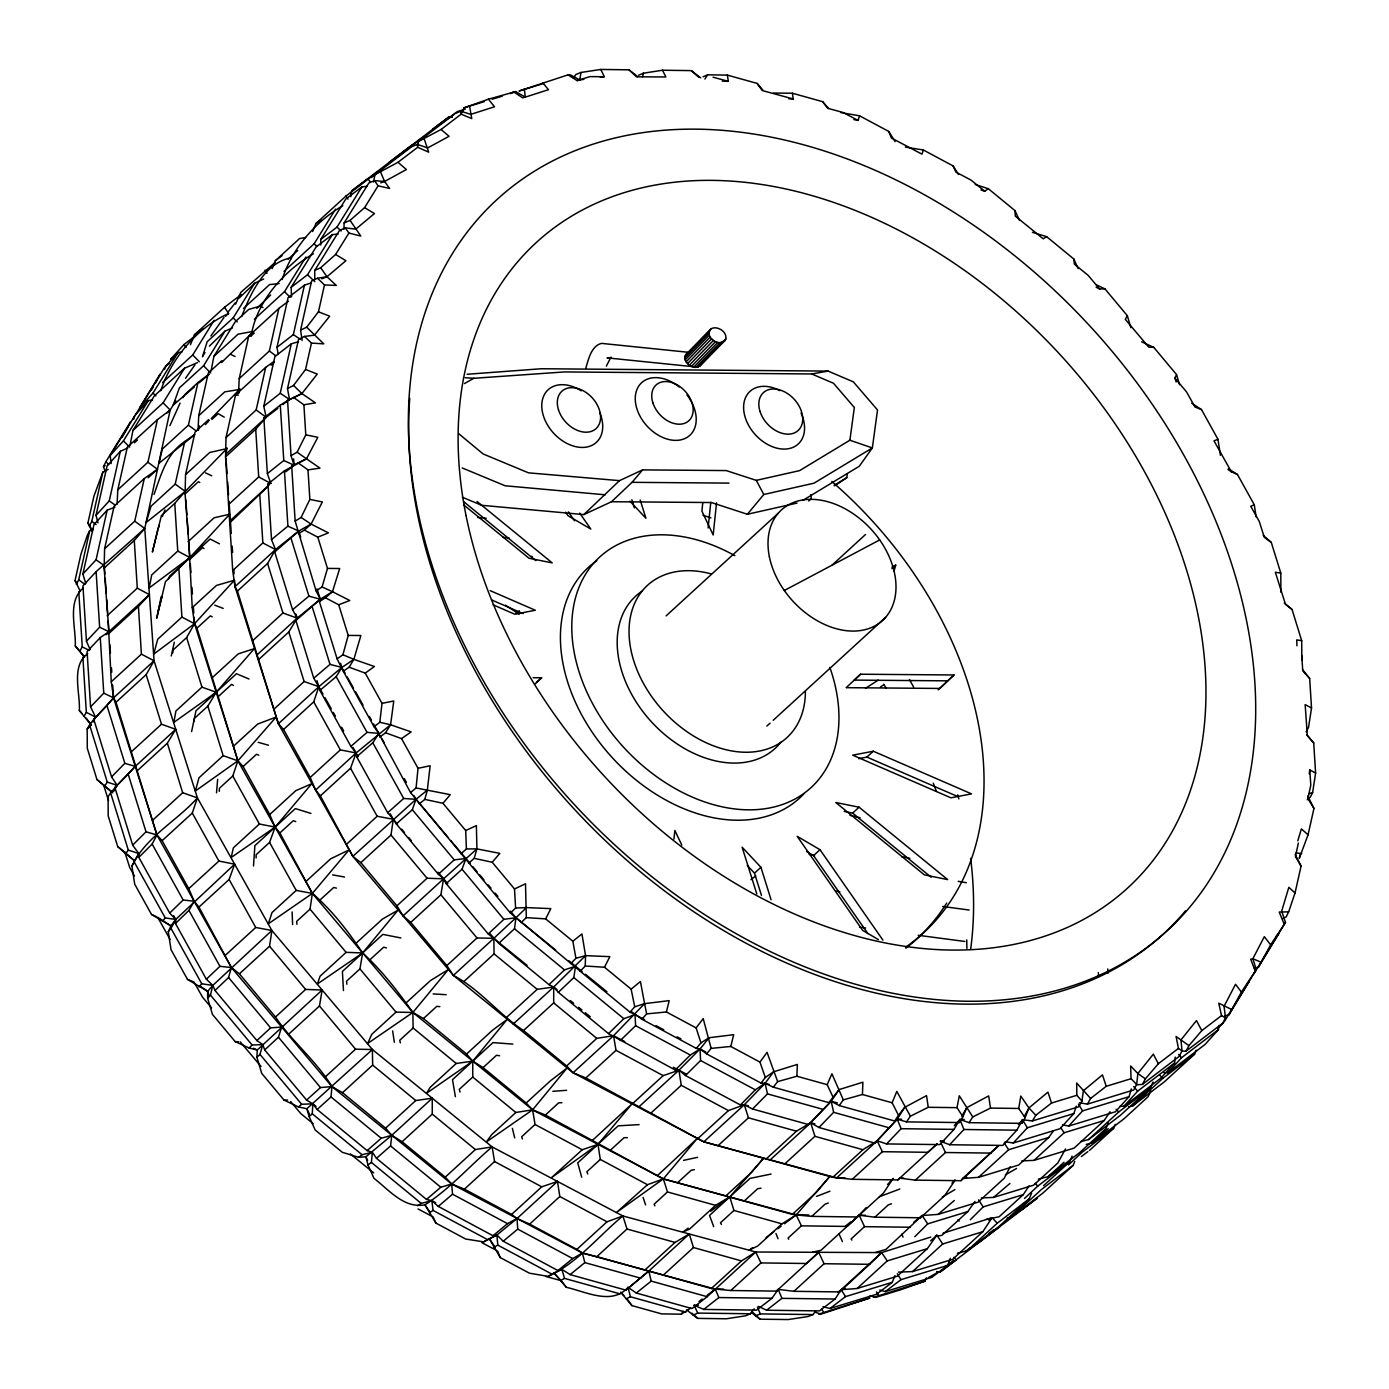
<?xml version="1.0" encoding="UTF-8"?>
<svg xmlns="http://www.w3.org/2000/svg" width="1389" height="1389" viewBox="0 0 1389 1389"><rect width="100%" height="100%" fill="white"/><g stroke="black" fill="none" stroke-linecap="round" stroke-linejoin="round"><path stroke-width="1.5" d="M292.124 911.948L292.61 924.518M385.604 1128.146L391.785 1135.282L402.115 1141.723L432.257 1114.117L432.274 1098.213L415.745 1100.539L385.604 1128.146L342.51 1092.692L331.936 1086.58L231.407 967.543L156.94 834.963L113.568 697.851L111.276 681.756L108.186 621.022M460.002 1092.014L459.308 1089.358L472.746 1077.048L472.746 1061.144L507.107 1019.491L492.591 1030.152L466.565 1054.008L423.454 1018.554L412.88 1012.459L312.369 893.422L237.884 760.825L194.529 623.713L192.238 607.618L188.835 542.63M273.946 361.539L265.698 367.356L235.557 394.962L226.025 437.57L225.556 456.859L232.71 570.549L235.001 586.644L278.373 723.756L352.841 856.353L453.37 975.391C480.004 989.333 498.773 1014.352 523.549 1030.516L553.69 1002.91L553.69 987.006L585.55 955.632L609.858 956.656L604.493 967.23L585.238 966.015L580.22 971.224L510.44 913.077L410.554 792.581L373.624 723.964M253.493 865.989L254.882 845.658L295.371 808.589L310.91 813.416M930.752 1237.078L881.668 1252.6L869.67 1264.303L824.042 1263.73L818.694 1252.305L776.416 1291.11L730.788 1290.52L715.266 1289.079L582.39 1253.034L451.651 1183.966L331.936 1086.58C316.379 1060.814 292.003 1041.628 275.491 1017.026L305.632 989.419L322.144 990.01L257.26 1050.032L249.065 1047.983L235.192 1041.628L212.448 1014.387L207.638 998.274L207.673 991.312L212.795 985.409L271.897 930.491L197.412 797.894L154.057 660.782L144.769 528.48L170.187 410.033L175.795 400.761M256.114 857.916L256.149 854.704L269.588 842.394L275.126 827.115L311.709 783.743L295.753 790.688L269.726 814.544L275.126 827.115L279.918 832.931L312.369 893.422C332.006 910.142 348.274 931.55 362.633 952.941C381.784 970.303 397.879 991.433 412.88 1012.459L532.595 1109.828L663.334 1178.896L796.21 1214.941L811.749 1216.382L857.378 1216.972L866.267 1207.562M197.516 362.581L184.511 368.224L163.086 402.845L170.187 410.033L157.461 419.617L147.929 462.224L157.478 469.256L144.282 478.563L114.124 506.169L104.592 548.777L104.14 568.066L108.932 631.7L106.172 634.721M209.305 420.502L208.524 419.721L195.085 432.031L185.553 474.639L185.084 493.928L189.876 557.562L165.465 581.678L156.731 618.209L161.211 596.61M521.083 922.591L526.309 917.643L525.511 883.769L514.52 888.96L515.597 908.041L510.44 913.077M343.934 229.341L344.125 222.952L368.866 182.966L374.561 180.639L384.597 181.473L406.369 169.545L398.001 162.287L374.943 174.684L373.554 181.959M585.238 966.015L585.55 955.632L581.939 933.946L572.841 941.221L575.931 958.288L570.879 963.532M219.288 791.365L219.41 788.24L232.779 776L237.884 760.825L276.081 717.106L257.694 724.051L233.491 746.206L237.884 760.825L243.11 766.537L269.726 814.544M828.816 1102.64L831.178 1101.251L839.234 1105.557L843.314 1099.862L862.43 1094.497L862.899 1082.205L839.13 1089.584L828.816 1102.64L773.326 1087.188L765.096 1083.316L761.068 1083.09L706.584 1053.886L700.056 1048.973L696.34 1048.4L641.857 1019.213L631.717 1011.921M773.326 1087.188L777.649 1081.632L796.869 1076.232L797.355 1064.425L773.586 1071.804L765.322 1077.482L761.068 1083.09M117.093 504.259L117.787 489.831L127.319 447.223L157.461 419.617M198.054 430.139L198.731 415.693L208.281 373.085L221.632 360.845L222.466 361.505M238.526 393.07L239.221 378.624L248.753 336.016L278.894 308.41L288.426 301.222M1031.628 1193.186L1029.127 1198.915L997.267 1223.188L992.093 1217.684L982.804 1231.713L942.697 1243.971L936.881 1235.151L927.331 1248.659L887.224 1260.917L881.668 1252.6L755.738 1252.01L622.862 1215.965L492.123 1146.897L372.408 1049.528L306.847 1108.752L298.427 1106.946L284.016 1100.071L261.688 1073.332L256.913 1057.324L257.26 1050.032L253.493 1048.226M432.274 1098.213L391.785 1135.282L365.897 1156.777L358.605 1157.315L342.336 1152.314L315.164 1129.969L309.122 1116.53L312.299 1113.804L312.785 1103.821L306.57 1100.053L264.709 1049.928L262.781 1044.615L256.878 1040.569L215.017 990.461L212.795 985.409L206.353 979.193L175.483 923.494L175.743 919.449L173.625 915.681M216.528 792.772L217.656 779.351M1163.652 1072.621L1167.941 1072.742L1205.044 1044.459L1218.448 1029.596L1218.726 1025.516M298.427 1106.946L301.656 1104.29L312.785 1103.821L317.143 1109.498L331.016 1096.945L331.936 1086.58L320.494 1087.57L306.57 1100.053M818.694 1252.305L806.558 1263.504L760.946 1262.914L755.738 1252.01L741.5 1260.917L693.458 1247.53L689.291 1233.988L675.054 1242.408L627.012 1229.022L622.862 1215.965L607.01 1221.782L559.819 1196.502L557.493 1181.431L541.745 1186.814L494.571 1161.551L492.123 1146.897C469.604 1165.927 449.897 1188.88 424.947 1204.819C403.956 1208.847 388.851 1189.713 373.971 1178.341L367.981 1164.972L371.419 1162.437L372.321 1152.245L367.147 1150.613L317.143 1109.498M410.554 792.581L416.075 787.962L418.02 768.308L401.543 738.618L385.534 732.75L379.805 737.125M702.799 502.558L701.914 511.135L713.182 534.991L716.533 502.835M673.978 839.025L674.863 830.448L681.808 845.12M708.095 527.994L710.786 502.28M1079.444 1102.744L1087.431 1104.116L1133.754 1089.966L1136.688 1084.41L1137.851 1073.506L1153.356 1054.147L1158.339 1063.731L1145.387 1078.836L1142.383 1084.427L1136.376 1084.792M1119.76 1106.356L1123.927 1106.286L1161.03 1078.003L1174.59 1063.002L1175.216 1057.098M358.605 1157.315L362.078 1154.745L372.321 1152.245L376.488 1158.304L390.587 1145.942L391.785 1135.282L381.246 1138.251L367.147 1150.613M725.11 340.513L720.04 342.649L695.958 367.408C689.968 367.408 682.294 360.914 685.732 354.664L711.099 328.742C717.835 325.061 729.017 333.013 725.11 340.513L698.007 367.165L607.062 357.876L609.111 357.65M720.04 342.649C713.564 343.031 704.831 334.193 711.099 328.742M374.04 726.707L379.805 722.297L382.01 703.372L365.238 673.109L349.125 667.206L343.291 671.252L374.04 726.707L378.919 733.392L372.808 742.785L356.678 756.779L387.687 812.721L397.514 824.233M419.252 803.901L424.826 799.387L427.326 790.167L430.156 765.756L418.02 768.308M1309.237 773.933L1309.74 769.853L1315.609 773.117L1312.605 792.668L1310.226 797.251L1307.205 799.751M385.534 732.75L390.587 724.763L393.764 700.976L382.01 703.372M489.657 933.356L498.755 943.339L514.486 928.772L515.944 917.747L526.5 907.59L550.808 908.632L545.669 918.876L526.309 917.643M462.329 497.227L481.705 505.301L583.831 514.59L619.477 480.646L642.638 469.881L726.239 470.576L756.276 480.368L799.595 470.628L849.894 440.226L854.339 407.498L833.504 383.26L811.749 373.971L564.385 371.939L473.788 378.294L465.228 377.739M834.702 485.82L846.786 477.694L847.359 473.58M1018.363 1124.413L1022.53 1119.777L1032.409 1120.94L1078.732 1106.79L1081.962 1101.06L1083.385 1090.73L1102.449 1074.895L1106.252 1086.302L1090.625 1098.439L1087.431 1104.116M343.291 671.252L337.11 658.872L319.401 601.645L320.303 599.249L316.084 590.898L295.145 521.083L291.69 465.992L306.5 458.821L317.821 437.292L305.788 434.861L297.124 452.206L291.03 455.644L294.121 465.246L285.804 471.739M548.985 984.645L553.69 987.006L558.326 992.336L573.831 977.578L575.497 966.188L564.49 969.904L548.985 984.645L498.755 943.339M350.844 196.613L351.677 190.918L448.682 117.127L452.38 117.388M112.683 685.037L113.568 697.851L116.016 702.261L156.94 834.963L162.148 840.658L188.765 888.665L194.182 901.253L198.974 907.069L231.407 967.543L239.412 973.828L269.553 946.222L271.897 930.491L255.732 927.47L229.116 879.463L234.654 864.184L218.906 861.058L192.29 813.069L197.412 797.894L182.688 792.737L167.357 743.184L175.726 729.329L161.489 724.207L146.158 674.655L154.057 660.782L141.418 654.15L138.431 606.455L149.404 594.631L137.285 588.172L134.282 540.46L144.769 528.48L134.733 521.17L144.282 478.563M296.933 924.327L296.656 921.393L310.025 909.153L312.369 893.422L349.021 849.912L330.721 858.784L306.535 880.939M234.55 580.237L235.001 586.644L237.45 591.072L278.373 723.756L283.582 729.468L310.198 777.475L315.598 790.046L320.39 795.862L352.841 856.353L360.827 862.638L390.986 835.032L393.313 819.284L390.222 813.763M1302.569 669.689L1309.671 678.492L1311.529 708.008L1308.525 727.437L1306.111 731.795M191.613 731.569L195.971 710.803L236.443 673.734L249.03 678.995M193.87 721.707L194.408 718.426L207.829 706.116L216.215 692.26L254.326 648.663L238.335 653.837L212.291 677.676L233.491 746.206M289.311 1033.59L319.47 1005.983L322.144 990.01M346.885 984.228L346.503 981.224L359.942 968.914L362.633 952.941L397.931 910.229L382.479 919.049L356.435 942.888M360.827 862.638L396.924 905.819L403.105 915.872L410.745 922.383L440.886 894.776L443.577 878.803L476.913 848.887L476.392 825.604L465.714 830.535L466.391 848.939L460.94 853.801M954.243 1125.663L959.903 1119.482L969.123 1122.677L1021.835 1123.354L1025.151 1117.659L1018.727 1108.457L1020.811 1096.06L1028.919 1107.953L1035.812 1115.245L1032.409 1120.94M637.69 76.638L629.009 69.815L600.795 69.45L581.019 72.454L579.734 79.902L577.164 80.631L567.979 74.867L519.069 90.997L543.238 83.618M172.687 653.021L173.278 649.826L186.63 637.586L194.529 623.713L234.411 580.22L216.424 585.463L192.238 607.618M839.234 1105.557L894.707 1121.01L897.259 1119.187L906.531 1121.878L959.243 1122.555L962.89 1116.756L957.004 1107.658L959.295 1095.765L972.751 1116.93L969.123 1122.677M130.115 445.018L132.945 430.451L154.37 395.83L184.511 368.224M211.059 370.88L213.906 356.313L235.314 321.692L248.753 309.4L260.09 306.17L263.007 307.577M248.753 336.016L251.131 335.895C256.809 301.187 283.825 271.011 313.376 253.788M171.246 655.938L174.285 642.239M1021.835 1123.354L1022.53 1119.777L1027.356 1127.781L1013.258 1143.008L1005.132 1141.723M198.401 430.069L199.304 425.85M227.084 448.005L225.713 454.342L266.184 417.29L277.852 408.366M238.873 393.018L239.793 388.781M1298.368 843.001L1295.468 856.527L1301.059 866.094L1295.034 892.953L1288.662 911.861L1286.179 916.862L1282.672 918.65M959.243 1122.555L959.903 1119.482L964.209 1119.499M417.707 145.532L418.627 141.383L455.418 113.36L460.801 111.259L470.802 114.349L494.501 106.779L488.442 99.192L464.048 107.821L461.912 112.856M80.302 591.263L75.041 580.567L80.944 554.194L87.299 535.407L89.729 530.598L93.428 529.001M92.073 531.258L87.941 522.906L93.966 496.047L102.821 472.138L108.099 469.465M76.36 584.335L78.722 579.821L89.729 530.598M89.347 526.205L91.796 521.361L102.821 472.138M85.753 583.588L82.889 574.004L93.966 524.573L107.161 510.18L115.027 507.107M97.994 522.837L96.032 515.319L107.092 465.888L120.339 451.286L127.84 447.935M82.889 574.004L96.049 559.836L107.161 510.18M96.032 515.319L109.227 500.943L120.339 451.286M185.553 474.639L209.739 452.484L226.841 448.612L185.241 491.411L146.158 522.507L151.019 506.256L175.222 484.101L184.754 441.494L194.651 434.514M194.564 434.896L158.954 463.232L162.374 448.994L188.4 425.156L197.95 382.548L209.062 374.162M226.025 437.57L256.166 409.963L265.698 367.356M239.221 378.624L269.362 351.018L278.894 308.41M225.556 456.859L255.715 429.253L266.184 417.29L263.788 406.23L274.9 356.574L291.291 343.847L298.531 341.642M278.251 354.473L276.967 347.337L288.079 297.663L304.434 285.179L311.327 282.8M263.788 406.23L280.231 393.278L291.291 343.847M276.967 347.337L293.357 334.61L304.434 285.179M282.835 404.546L289.502 399.459L287.506 388.607L298.531 339.385L304.556 336.433L314.452 335.148L329.679 316.206L318.463 311.813L306.674 327.179L300.597 330.148L302.142 340.548M300.597 330.148L311.622 280.908L317.525 278.251L326.988 276.724L345.913 260.715L335.617 254.482L320.668 267.73L314.73 270.456L314.765 279.762M287.506 388.607L293.53 385.447L305.563 369.457L311.449 343.1L304.556 336.433M318.463 311.813L324.47 284.953L317.525 278.251M1300.191 854.304L1299.271 858.402L1308.056 834.806L1313.959 808.433L1307.726 796.001M160.742 390.708C171.646 358.067 196.908 327.926 228.577 313.497L224.549 307.247L241.304 294.485M241.686 316.57C250.159 294.451 264.379 262.781 290.527 258.024L291.395 258.614M282.158 279.502C291.812 248.961 315.251 221.789 342.788 205.711M642.656 76.69L643.437 73.2L662.501 70.231L691.271 70.613L700.716 77.853M585.845 368.068C588.519 359.195 591.315 345.861 601.541 343.378L688.684 352.32M207.638 998.274L210.451 995.114L212.795 985.409L201.752 983.794L171.003 928.338L175.743 919.449L234.654 864.184M158.242 610.865L162.062 596.419M641.857 1019.213L646.649 1013.901L666.39 1011.973L669.185 1000.636L644.6 1003.657L634.721 1006.799L629.998 1012.164L580.22 971.224M706.584 1053.886L711.151 1048.382L730.77 1046.455L733.687 1034.701L709.102 1037.722L700.941 1042.861L696.34 1048.4M337.11 658.872L342.909 654.74L348.205 635.433L338.725 604.788L325.356 597.756L319.401 601.645M157.617 530.355L152.391 552.075L161.384 515.632L174.754 503.391L185.241 491.411L175.222 484.101M1062.463 1124.795L1068.697 1126.062L1115.419 1111.773L1129.083 1096.668L1131.288 1088.907M215.017 990.461L228.56 977.526L231.407 967.543L219.948 966.327L206.353 979.193M894.012 571.209L895.731 565.149L891.946 567.129M256.913 1057.324L259.969 1054.39L262.781 1044.615L252.138 1045.014L249.065 1047.983M316.084 590.898L322.074 586.991L327.474 568.414L317.803 537.178L304.365 530.112L298.375 533.671M474.17 858.35L476.913 848.887L499.849 853.367L492.192 862.239L474.17 858.35L468.77 863.177M349.125 667.206L353.865 659.358L360.862 635.502L348.205 635.433M1297.795 840.796L1301.389 828.903L1308.056 834.806M202.464 356.817L207.169 341.729L233.196 317.89L254.621 283.269L263.632 278.998M325.356 597.756L332.475 591.714L339.68 568.518L327.474 568.414M154.005 494.467C160.95 475.246 166.645 453.422 184.754 441.494M322.977 694.049L313.758 678.197L295.892 620.466L297.159 618.122L292.575 609.719L274.709 551.989L275.473 549.575L298.739 531.049L311.084 524.087L322.352 501.915L309.851 499.398L307.993 469.881L297.732 462.589M264.709 1049.928L278.442 1037.218L281.672 1027.061L270.612 1027.86L256.878 1040.569M158.172 528.601L159.301 525.094M1013.258 1143.008L1059.998 1128.719L1073.871 1113.544L1076.267 1106.113M853.888 119.61L858.072 120.409L859.565 115.808L840.866 112.613M283.582 729.468L313.723 701.862L318.845 686.687L341.868 667.449L353.865 659.358L374.405 666.494L365.238 673.109M606.333 366.175L611.021 357.06M958.462 174.493L953.114 165.933L923.372 149.995L921.949 154.144L891.46 138.032L888.752 131.434L859.565 115.808M527.091 965.372L488.233 933.946L446.182 883.612L443.577 878.803L438.351 874.254L396.299 823.903L412.342 809.735L415.953 799.335L427.326 790.167L450.262 794.664L442.952 803.293L424.826 799.387M320.39 795.862L350.532 768.256L356.088 752.977L390.587 724.763L411.144 731.899L401.543 738.618M446.182 883.612L462.033 869.219L465.957 858.541L454.22 859.843L438.351 874.254M879.758 1290.034L885.227 1291.614L931.759 1277.394L947.68 1265.396L950.302 1258.295M1025.151 1117.659L1028.919 1107.953L1047.966 1092.119L1051.525 1103.04L1035.812 1115.245M190.467 344.68L194.408 334.853L224.549 307.247M272.192 268.581L275.352 260.715L299.538 238.561L305.615 237.519M312.681 231.512L315.824 223.646L345.965 196.04L377.825 171.785L371.471 177.584M1007.216 1218.101L1011.175 1217.215L1043.035 1192.96L1073.176 1165.354L1074.739 1161.412M1089.462 1150.439L1113.648 1128.285L1115.228 1124.343M1128.632 1106.894L1132.608 1106.009L1164.451 1081.753L1194.592 1054.147L1196.172 1050.223M175.726 729.329L135.254 766.398L114.905 787.615L132.684 845.102L138.709 853.506L138.831 857.395L169.701 913.094L175.743 919.449L170.934 925.907L151.505 914.466L134.716 884.203L131.938 866.094C145.359 837.15 176.802 821.125 197.412 797.894M1108.3 1122.746L1105.957 1128.545L1079.93 1152.384L1048.087 1176.657L1038.382 1179.122M162.322 516.534L164.996 509.954M169.909 425.624L180.049 403.175M894.707 1121.01L898.492 1115.298L892.137 1102.779L896.808 1091.407L910.385 1116.2L906.531 1121.878M822.913 1306.719L830.014 1308.49L876.528 1294.27L892.259 1282.325L895.02 1275.588M168.277 579.352L169.649 576.088L210.121 539.036L219.479 543.828M870.156 1295.572L875.747 1297.395L900.558 1289.808L924.952 1281.179L926.376 1277.811M962.89 1116.756L966.796 1107.658L988.673 1095.904L990.496 1108.092L972.751 1116.93M832.931 1096.911L827.167 1084.67L831.907 1073.801L843.314 1099.862M1043.556 1185.685L1069.599 1161.846L1072.1 1156.134M1080.798 1141.567L1088.559 1139.588L1120.402 1115.315L1150.543 1087.709L1153.044 1081.996M235.626 304.122L240.835 292.332L275.074 262.521M1150.769 1090.764L1148.165 1096.668L1123.979 1118.822L1092.136 1143.078L1086.181 1144.397M208.975 995.236L207.673 991.312L187.498 979.419L171.038 949.711L168.277 931.724L170.934 925.907L157.634 917.226L170.083 939.381M131.938 866.094L138.709 853.506L128.309 850.085L110.616 792.859L117.127 785.306L111.571 776.885L93.792 719.398L113.568 697.851L154.057 660.782M1176.17 382.01L1174.886 378.086L1176.552 374.613L1153.808 347.372L1141.671 341.816M295.145 521.083L301.118 517.455L309.851 499.398M105.408 472.243L103.498 466.617L105.929 461.669L130.67 421.683L128.951 425.138M1295.034 892.953L1288.853 887.328L1281.665 911.132L1285.502 922.383L1258.33 967.317L1254.336 968.133M164.388 369.439L166.142 365.897L169.493 363.345M1225.081 1015.828L1228.935 1014.821L1241.401 992.076L1235.516 984.297L1224.056 1006.365L1225.497 1017.807L1222.858 1023.103L1186.067 1051.126L1181.97 1051.16M1258.33 967.317L1270.64 944.833L1264.32 936.672L1252.861 958.74L1256.281 969.591L1228.935 1014.821M158.277 377.739L160.065 374.179L132.719 419.409L134.091 418.749M93.08 721.985L95.563 717.106L90.563 706.897L87.09 651.545L100.268 637.568L108.932 631.7L149.404 594.631M83.305 588.016C66.88 601.454 76.169 627.915 75.284 645.972L84.26 656.754M1186.067 1051.126L1188.915 1045.639L1201.798 1030.621L1196.467 1020.585L1180.945 1039.927L1182.039 1050.848L1179.157 1056.404L1142.383 1084.427M1010.185 1166.777L1004.178 1178.289L978.134 1202.127L938.044 1214.403L922.14 1215.531L913.823 1222.129M138.831 857.395L152.148 844.043L156.94 834.963L146.019 831.803L128.17 774.072L135.254 766.398L124.836 763.325L106.97 705.595L113.568 697.851L103.758 693.163L100.268 637.568M1024.353 1116.391L1028.919 1107.953M1095.99 284.641L1104.984 288.929L1127.312 315.668L1125.298 319.366L1148.738 347.128L1153.808 347.372M944.329 1141.133L940.127 1141.098L949.659 1144.744L1002.823 1145.421L1016.835 1130.177L1022.53 1119.777M1065.519 1148.929L1057.793 1163.027L1033.607 1185.182L993.5 1197.44L981.398 1197.908M84.503 657.066L79.798 651.25L82.246 646.857L78.774 591.749M87.733 653.663C70.579 665.956 80.458 693.007 79.329 710.508L91.431 725.232L86.222 718.165M182.949 397.688L184.581 394.789L197.95 382.548M122.249 437.24L128.083 426.874M151.505 389.962L153.467 386.489M155.429 382.999L157.374 379.527M237.45 591.072L267.591 563.465L275.473 549.575L271.497 539.557L268.008 483.962L284.432 470.836L306.5 458.821L319.991 468.145L307.993 469.881M113.672 791.365L117.127 785.306L107.283 782.111L89.573 724.884L95.563 717.106L86.344 712.314L82.889 657.205M175.483 923.494L188.939 910.385L194.182 901.253L183.157 899.985L169.701 913.094M961.865 1116.096L966.796 1107.658M112.822 792.876L96.952 779.524L87.299 748.289L87.177 728.999L89.573 724.884M410.745 922.383L446.841 965.581L453.37 975.391L573.067 1072.759L703.824 1141.827L832.775 1177.316L862.916 1149.71L877.154 1140.803L886.599 1143.928L939.763 1144.605L954.017 1129.379L959.903 1119.482L963.914 1129.5L949.659 1144.744M83.948 716.342L86.344 712.314M202.742 356.192L204.982 352.476M258.649 659.584L288.79 631.995L297.159 618.122L320.303 599.249L332.475 591.714L349.785 600.499L338.725 604.788M111.137 463.613L110.182 455.488L135.028 415.328L148.363 400.588L152.582 399.893M110.182 455.488L123.395 440.938L148.363 400.588M177.966 352.737L164.527 367.651L139.664 407.81L152.998 393.087L177.966 352.737L182.011 351.868M162.582 382.565L192.724 354.959L214.149 320.338M194.373 386.958L173.208 405.137L179.372 387.93L203.558 365.776L224.983 331.155L232.414 327.926M254.378 319.244L284.519 291.638L305.945 257.017M283.998 271.359L314.157 243.752L335.565 209.131M291.534 296.916L291.134 287.315L316.102 246.982L332.37 234.602L338.1 234.099M320.772 245.02L320.737 239.464L345.705 199.131L361.852 186.925L367.356 186.265M291.134 287.315L307.507 274.762L332.37 234.602M320.737 239.464L337.006 227.102L361.852 186.925M314.73 270.456L339.472 230.47L345.357 227.9L355.792 229.098L374.44 213.559L364.595 207.655L350.045 220.382L344.125 222.952M335.617 254.482L348.882 233.057L345.357 227.9M364.595 207.655L378.103 185.813L374.561 180.639M356.678 756.779L356.088 752.977L350.896 746.362L319.887 690.42L336.173 676.686L341.868 667.449L340.565 663.317M1241.401 992.076L1256.281 969.591M1270.64 944.833L1285.502 922.383M1253.972 973.672L1278.818 933.512L1276.178 936.429M766.329 1158.808L796.47 1131.202L810.725 1122.781L818.954 1127.503L874.914 1143.095L897.259 1119.187L904.673 1107.363L926.55 1095.626L928.234 1107.293L910.385 1116.2M104.748 786.018L107.283 782.111M110.616 792.859L108.099 796.73L108.203 815.881L117.7 846.543L134.212 860.503L117.7 846.543M704.918 79.051L707.696 74.815L727.367 75.11L757.092 83.392L762.943 90.163M620.796 1292.36L631.908 1305.608L661.633 1313.89L681.304 1314.185L683.162 1311.355M758.377 1306.32L766.572 1310.226L819.51 1310.903L835.084 1299.028L841.196 1289.669L881.668 1252.6M986.763 1219.282L999.09 1216.799L1023.276 1194.644L1029.075 1185.876M1021.87 1160.857L1033.989 1160.371L1074.079 1148.113L1104.22 1120.506L1110.037 1111.738M210.902 335.964L223.994 317.473M185.536 378.277L194.911 364.908M955.111 1180.268L944.676 1195.616L920.473 1217.771L874.862 1217.198L859.183 1215.236L854.2 1219.195M770.253 1159.85L810.725 1122.781L831.178 1101.251L839.13 1089.584M754.21 1308.837L750.442 1313.768L697.747 1313.091L694.083 1305.243L703.754 1309.428L756.675 1310.105L772.024 1298.229L778.222 1289.374L793.9 1291.319L839.529 1291.909L869.67 1264.303M935.717 1236.175L941.777 1235.446L967.803 1211.59L974.974 1201.45M832.775 1177.316L852.221 1179.313L897.85 1179.903L899.655 1178.167L915.334 1180.129L960.945 1180.702L962.629 1178.462L978.516 1177.334L1018.606 1165.058L1048.764 1137.452L1053.539 1130.698M573.431 77.923L575.966 74.433L581.019 72.454M751.31 1312.362L759.991 1319.185L788.205 1319.55L807.981 1316.546L813.034 1314.567L815.569 1311.077M125.739 853.645L128.309 850.085M765.322 1077.482L759.957 1062.099L767.058 1052.341L777.649 1081.632M523.549 1030.516L566.643 1065.971L573.067 1072.759L585.863 1077.951L703.824 1141.827L744.296 1104.759L765.096 1083.316L773.586 1071.804M839.529 1291.909L841.196 1289.669L845.276 1288.384M920.473 1217.771L922.14 1215.531L927.713 1223.848L967.803 1211.59M700.941 1042.861L696.132 1027.895L703.199 1018.606L711.151 1048.382M376.488 1158.304L426.492 1199.419L431.857 1200.669L438.282 1206.416L493.008 1235.741L496.897 1235.029L503.235 1241.228L557.961 1270.553L561.92 1269.372L570.132 1274.616L625.866 1290.138L648.819 1271.057L689.291 1233.988M227.64 312.629L235.245 302.906M898.492 1115.298L904.673 1107.363M291.03 455.644L287.575 400.536L301.917 393.573L317.248 374.075L305.563 369.457M638.454 1107.293L678.926 1070.225L700.056 1048.973L709.102 1037.722M162.478 921.341L165.239 917.921L175.743 919.449M168.277 931.724L171.003 928.338M209.409 346.087L224.983 331.155M239.134 298.079L254.621 283.269M583.831 514.59L611.507 501.724L711.446 502.54L747.369 514.26L763.811 494.484L814.023 483.181L872.361 447.935L877.518 409.981L853.367 381.871L828.122 371.089L541.293 368.745L467.103 374.266M611.507 501.724L632.03 482.33L642.638 469.881M634.721 1006.799L631.144 989.159L640.416 981.519L644.6 1003.657L613.556 1035.69L573.067 1072.759M195.762 335.53L183.956 344.541L170.552 359.404L175.587 355.567M1217.754 1028.798L1224.473 1021.349L1249.336 981.19L1246.662 984.141M1167.941 1072.742L1181.501 1057.741L1218.448 1029.596M1123.927 1106.286L1137.643 1091.164L1174.59 1063.002M1068.697 1126.062L1082.569 1110.887L1129.083 1096.668M174.754 503.391L177.757 551.103L151.714 574.942L149.179 587.929L189.876 557.562L229.671 514.208L214.114 517.802L188.088 541.641M887.571 1184.504L893.231 1178.358L883.404 1193.116L821.003 1250.274L812.739 1252.079M952.003 1183.185L954.851 1180.094M144.769 528.48L96.119 571.643L82.958 585.863L86.448 641.214L90.198 649.635M229.706 522.854L268.094 486.376M198.887 986.867L201.752 983.794M901.583 1119.204L897.259 1119.187L874.914 1143.095M86.448 641.214L99.626 627.22L96.119 571.643M886.599 1143.928L901.096 1128.701L954.017 1129.379M93.792 719.398L106.97 705.595M90.563 706.897L103.758 693.163M558.326 992.336L608.556 1033.624L675.245 1070.034L678.926 1070.225L685.471 1075.52L740.441 1104.967L744.296 1104.759L752.56 1108.995L808.537 1124.586L831.178 1101.251L837.376 1102.935M818.954 1127.503L833.626 1112.329L831.178 1101.251M205.364 424.565L208.315 421.527M211.284 418.471L239.446 389.51L224.775 391.854L198.731 415.693M684.968 356.192L709.032 331.433M691.774 349.681L685.732 354.664M702.313 338.847L709.831 331.103M684.76 357.98L708.824 333.221M685.142 359.907L709.223 335.131M686.097 361.835L710.161 337.058M687.538 363.623L711.602 338.864M689.378 365.185L713.46 340.409M691.496 366.383L715.578 341.607M693.753 367.13L717.818 342.371M698.007 367.165L722.089 342.406M725.891 338.985L699.743 366.453M111.571 776.885L124.836 763.325M114.905 787.615L128.17 774.072M740.441 1104.967L755.303 1089.827L765.096 1083.316L769.228 1084.444M752.56 1108.995L767.475 1093.89L765.096 1083.316M274.709 551.989L298.739 531.049L287.905 526.171L284.432 470.836M132.684 845.102L146.019 831.803M675.245 1070.034L690.333 1055.015L700.056 1048.973L705.803 1051.994M685.471 1075.52L700.577 1060.501L700.056 1048.973M608.556 1033.624L623.835 1018.71L635.033 1014.612L644.6 1019.665M875.574 1252.444L885.956 1249.388L922.14 1215.531M960.945 1180.702L998.604 1145.786M620.275 1040.569L635.606 1025.707L635.033 1014.612L629.998 1012.164M256.791 308.358L270.647 294.989M221.459 362.546L252.347 332.735M776.416 1291.11L778.222 1289.374L781.92 1298.35L835.084 1299.028M535.321 683.735L541.606 677.763L533.116 677.693M846.3 687.572L860.555 674.221L953.965 674.985L939.849 688.44L846.439 687.677M938.148 689.829L953.965 674.985M295.892 620.466L320.303 599.249L317.039 588.919M429.583 1211.712L424.947 1204.819L435.886 1223.067L465.628 1239.005L483.615 1241.888L489.449 1238.884L500.248 1257.566L529.435 1273.192L548.134 1276.387L553.933 1272.949L566.365 1287.325C585.394 1291.527 612.115 1305.782 628.002 1287.308L636.284 1293.037L692 1308.577L707.192 1296.701L755.738 1252.01M488.233 933.946L503.894 919.327L515.944 917.747L555.635 950.041M865.469 1215.271L859.183 1215.236L847.047 1226.435L801.418 1225.845L788.049 1238.085L788.726 1239.231M937.089 1143.911L927.991 1152.297L882.362 1151.707L852.221 1179.313M225.452 316.345L228.577 313.497M418.697 141.122L421.874 138.206L395.049 158.641M243.526 308.427L269.57 284.589L279.137 283.53M132.945 430.451L163.086 402.845M213.906 356.313L238.092 334.159L251.913 331.624M134.368 442.831L137.494 439.983M167.062 412.88L170.187 410.033M251.131 335.895L254.239 333.047M117.787 489.831L147.929 462.224M148.137 477.816L157.478 469.256M211.961 419.356L218.195 413.662L224.237 417.151M271.115 365.185L274.223 362.338M104.592 548.777L134.733 521.17M104.14 568.066L134.282 540.46M185.084 493.928L198.453 481.688L199.808 482.556M107.127 615.778L137.285 588.172M228.56 504.572L258.701 476.965L255.715 429.253M230.366 520.493L269.275 484.848M108.29 634.061L138.431 606.455M189.234 559.923L202.672 547.613L204.009 548.603M111.276 681.756L141.418 654.15M178.903 569.386L181.907 617.081L157.704 639.235L153.728 654.115L194.529 623.713L194.078 617.306M232.71 570.549L262.851 542.943L259.847 495.248M235.001 586.644L275.473 549.575L262.851 542.943M116.016 702.261L146.158 674.655M212.291 677.676L196.96 628.141L210.329 615.9L212.204 616.838M131.347 751.814L161.489 724.207M201.961 687.138L175.934 710.977L173.833 722.384L216.215 692.26L201.961 687.138L186.63 637.586M252.763 640.607L282.922 613L297.159 618.122L256.687 655.191M137.216 770.791L167.357 743.184M218.177 696.653L231.616 684.36L233.491 685.437M152.547 820.343L182.688 792.737M223.16 755.668L198.974 777.823L195.398 790.983L237.884 760.825L223.16 755.668L207.829 706.116M273.98 709.137L304.122 681.53L318.845 686.687L319.887 690.42M278.373 723.756L318.845 686.687L316.935 680.645M162.148 840.658L192.29 813.069M243.11 766.537L256.479 754.296L258.805 755.165M188.765 888.665L218.906 861.058M259.396 824.007L233.352 847.846L231.216 857.464L275.126 827.115L259.396 824.007L232.779 776M310.198 777.475L340.34 749.869L356.088 752.977L315.598 790.046M198.974 907.069L229.116 879.463M279.918 832.931L293.357 820.621L295.735 821.646M225.574 955.076L255.732 927.47M296.204 890.401L272.001 912.556L268.337 923.807L312.369 893.422L296.204 890.401L269.588 842.394M347.007 843.87L377.148 816.263L393.313 819.284L396.299 823.903M536.467 682.45L541.606 677.763M352.841 856.353L415.953 799.335L413.835 795.567M320.355 899.69L333.725 887.467L336.451 888.144M666.112 615.883L778.448 513.01M808.763 500.995L811.332 498.634L810.777 494.675M346.104 952.35L320.078 976.207L317.439 983.95L362.633 952.941L346.104 952.35L310.025 909.153M396.924 905.819L427.065 878.23L443.577 878.803L403.105 915.872M370.273 959.452L383.711 947.142L386.507 947.94M831.994 565.219L865.538 534.487M325.408 1076.788L355.549 1049.181L372.408 1049.528L372.651 1065.085L342.51 1092.692M400.327 1042.861L399.754 1040.257L413.123 1028.016L412.88 1012.459L396.021 1012.112L371.835 1034.267L367.581 1043.521L412.88 1012.459L448.265 969.626L430.555 980.495L406.352 1002.65M446.841 965.581L476.983 937.974L493.842 938.322L515.944 917.747L510.388 911.184M891.894 568.674L895.731 565.149M453.37 975.391L493.842 938.322L494.085 953.878L463.926 981.485M423.454 1018.554L436.823 1006.313L439.844 1006.678M766.867 726.082L770.044 723.183M773.204 720.283L885.54 617.411M860.555 674.221L854.148 680.089L947.558 680.853M466.565 1054.008L472.746 1061.144L456.217 1063.47L430.191 1087.309L426.614 1093.212L472.746 1061.144L483.077 1067.585L526.171 1103.022L532.595 1109.828L545.391 1115.02L663.334 1178.896L792.303 1214.385L808.797 1215.01M507.037 1016.939L537.178 989.333L553.69 987.006L557.024 989.715M513.218 1024.075L553.69 987.006M483.077 1067.585L496.515 1055.275L499.606 1055.744M858.662 758.672L866.892 757.092L873.316 751.223L971.536 793.883L950.909 797.824L852.707 755.165L873.316 751.223M761.502 895.506L754.487 873.143L760.912 867.274L742.125 847.186L756.779 893.908M402.115 1141.723L445.227 1177.16L475.368 1149.554L492.123 1146.897M592.565 1140.282L631.787 1104.099L597.964 1144.362L582.234 1149.745L535.043 1124.482L532.595 1109.828L515.84 1112.485L491.654 1134.639L486.341 1141.949L532.595 1109.828L567.025 1068.072L550.357 1080.885L526.171 1103.022M566.643 1065.971L596.784 1038.364L613.556 1035.69L624.755 1041.611M844.199 811.384L852.655 813.086L859.079 807.2L947.628 879.584L924.38 874.879L835.813 802.512L859.079 807.2M806.575 851.474L813.572 855.572L819.996 849.703L882.935 940.162M445.227 1177.16L451.651 1183.966L464.43 1189.14L494.571 1161.551M535.043 1124.482L521.691 1136.723L522.42 1138.893M545.391 1115.02L558.743 1102.779L561.937 1102.71M585.863 1077.951L616.004 1050.344L613.556 1035.69M464.43 1189.14L511.603 1214.42L541.745 1186.814M582.234 1149.745L551.294 1177.82L597.964 1144.362L600.308 1159.433L647.482 1184.713L663.334 1178.896L697.226 1138.529L657.813 1175.25M633.037 1103.231L663.178 1075.624L678.926 1070.225L681.252 1085.295L728.426 1110.575L744.296 1104.759L748.445 1105.887M557.493 1181.431L517.021 1218.5L496.897 1235.029L489.449 1238.884L495.231 1247.513M511.603 1214.42L517.021 1218.5L529.678 1224.108L559.819 1196.502M600.308 1159.433L586.87 1171.743L587.738 1173.965M610.639 1149.97L624.078 1137.678L627.359 1137.678M651.111 1112.902L681.252 1085.295M529.678 1224.108L576.852 1249.388L607.01 1221.782M647.482 1184.713L616.542 1212.423L663.334 1178.896L667.484 1191.953L715.526 1205.339L729.781 1196.919L763.499 1158.287L751.9 1172.038L725.857 1195.877M698.285 1138.181L728.426 1110.575M622.862 1215.965C598.294 1236.245 577.633 1262.914 548.134 1276.387M576.852 1249.388L582.39 1253.034L596.871 1256.628L627.012 1229.022M667.484 1191.953L654.132 1204.194L654.896 1205.878M677.815 1182.49L691.184 1170.25L694.413 1169.677M718.304 1145.421L748.445 1117.815L796.47 1131.202M596.871 1256.628L644.913 1270.015L675.054 1242.408M715.526 1205.339L689.482 1229.178L683.006 1232.008L688.197 1228.102M644.913 1270.015L663.317 1275.137L693.458 1247.53M792.303 1214.385L816.489 1192.231L829.98 1176.223L796.21 1214.941L781.972 1223.848L733.93 1210.461L720.492 1222.771L721.412 1224.456M744.261 1200.999L757.699 1188.689L761.016 1188.185M784.733 1163.93L814.892 1136.324L862.916 1149.71M663.317 1275.137L711.342 1288.523L741.5 1260.917M781.972 1223.848L757.769 1246.002L749.296 1250.117L752.647 1247.6M703.824 1141.827L836.682 1177.872L877.154 1140.803L882.362 1151.707M730.788 1290.52L760.946 1262.914M811.749 1216.382L825.118 1204.141L828.243 1203.048M897.85 1179.903L937.019 1143.963M793.9 1291.319L824.042 1263.73M910.142 1227.234L864.514 1226.661L851.092 1238.953L851.891 1240.082M874.862 1217.198L888.3 1204.888L891.512 1203.812M915.334 1180.129L945.475 1152.523L991.104 1153.096M998.431 1145.682L962.629 1178.462L966.709 1177.178M837.845 1292.152L841.196 1289.669L857.082 1288.523L887.224 1260.917M927.713 1223.848L914.795 1236.714M938.044 1214.403L954.295 1200.513M978.516 1177.334L1008.657 1149.727L1048.764 1137.452M930.647 1240.846L936.881 1235.151M927.331 1248.659L897.19 1276.265L857.082 1288.523M898.423 1272.133L912.556 1271.577L942.697 1243.971M1023.276 1194.644L983.169 1206.902L970.303 1219.768M993.5 1197.44L1009.907 1183.48M1033.989 1160.371L1064.13 1132.764L1104.22 1120.506M988.985 1220.532L992.093 1217.684L943.009 1233.206M982.804 1231.713L952.663 1259.319L912.556 1271.577M957.438 1253.26L967.126 1250.794L997.267 1223.188M1024.492 1198.464L1037.757 1186.119L1069.599 1161.846M1048.087 1176.657L1064.009 1162.28M1088.559 1139.588L1118.701 1111.981L1150.543 1087.709M1029.127 1198.915L998.969 1226.522L967.126 1250.794M1011.175 1217.215L1041.316 1189.609L1073.176 1165.354M1092.136 1143.078L1108.179 1128.615M1132.608 1106.009L1162.749 1078.42L1194.592 1054.147M288.183 259.153L297.75 250.524M304.365 530.112L311.084 524.087L328.412 532.872L317.803 537.178M387.687 812.721L403.695 798.467L415.953 799.335L447.9 837.168M625.866 1290.138L648.819 1271.057L651.215 1281.109L707.192 1296.701M87.177 728.999L90.007 726.499M350.896 746.362L367.043 732.368L378.919 733.392M199.252 382.756L209.027 374.37M438.282 1206.416L452.536 1194.193L451.651 1183.966L440.817 1187.248L426.492 1199.419M681.304 1314.185L690.819 1308.039M313.758 678.197L330.009 664.376L341.868 667.449M493.008 1235.741L507.506 1223.64L517.021 1218.5L517.732 1229.126L503.235 1241.228M292.575 609.719L308.914 596.159L320.303 599.249M808.537 1124.586L810.725 1122.781L814.874 1123.909M570.132 1274.616L584.821 1262.601L640.798 1278.21M271.497 539.557L287.905 526.171M557.961 1270.553L572.702 1258.573L582.39 1253.034L584.821 1262.601M268.008 483.962L270.838 483.424L267.365 473.614L283.773 460.488L280.3 405.154L289.502 399.459L280.231 393.278M636.284 1293.037L651.215 1281.109M845.918 1225.758L850.884 1221.816M703.754 1309.428L718.86 1297.552L772.024 1298.229M267.365 473.614L263.858 418.02L280.3 405.154M766.572 1310.226L781.92 1298.35M830.014 1308.49L845.519 1296.614L892.259 1282.325M374.943 174.684L411.734 146.661L417.342 144.404L427.708 147.911L449.064 136.296L441.094 129.472L418.627 141.383M315.824 223.646L320.859 219.827M398.001 162.287L417.707 147.286L417.342 144.404M441.094 129.472L461.165 114.158L460.801 111.259M275.352 260.715L282.054 255.611M194.408 334.853L202.777 328.464M698.98 1301.51L702.226 1299.028M707.123 1295.295L715.266 1289.079L723.652 1289.114M1158.339 1063.731L1178.428 1048.435L1176.084 1036.454L1188.915 1045.639M1201.798 1030.621L1221.504 1015.602L1218.778 1003.205L1231.626 1009.473M1113.648 1128.285L1081.805 1152.54L1068.558 1164.885M938.599 1271.82L928.199 1277.741M945.284 1266.716L953.653 1260.344M965.355 1251.437L970.373 1247.617M988.985 1233.432L994.003 1229.612M1009.039 1218.136L1012.39 1215.583M936.62 1271.612L940.318 1271.873L1037.323 1198.082L1021.106 1210.305M885.227 1291.614L900.957 1279.668L947.68 1265.396M1087.917 1151.603L1081.354 1156.533M432.812 129.108L448.682 117.127M351.677 190.918L367.894 178.695L370.377 182.15M388.798 162.652L411.734 145.272M940.318 1271.873L956.188 1259.892L953.896 1257.323M977.266 1243.728L1000.202 1226.348M441.32 123.604L444.497 121.208M447.692 118.812L457.241 111.606L465.332 109.141M710.717 1211.208L729.781 1196.919L733.93 1210.461M766.051 1237.547L774.437 1231.279M777.788 1228.761L781.139 1226.244M784.49 1223.744L796.21 1214.941L801.418 1225.845M980.964 189.946L984.714 191.231L988.36 188.73L1015.029 210.659L1019.318 220.209M429.461 1212.788L433.055 1210.427L487.556 1239.613L496.897 1235.029L497.783 1245.1L552.266 1274.303M880.47 686.965L883.769 684.829M865.486 688.319L878.178 680.141M103.498 466.617L105.113 465.575M417.551 1205.687L421.214 1203.378L431.857 1200.669L435.695 1202.7M1078.159 268.633L1073.836 259.031L1046.664 236.686L1043.208 238.804L1015.29 216.094L1015.029 210.659M802.79 500.405L859.27 466.27L872.361 447.935L849.894 440.226M834.042 485.403L846.786 477.694M942.384 1197.005L954.92 1189.609M1005.341 1174.868L1016.557 1168.479M483.615 1241.888L487.556 1239.613M493.876 1247.357L497.783 1245.1M464.482 383.538L473.788 378.294M784.316 590.499L879.671 539.939M560.479 1280.519L564.524 1278.401L620.015 1293.854M287.575 400.536L301.917 393.573L315.407 402.879L303.896 404.789L293.583 397.445M626.057 1298.837L630.432 1296.77L685.923 1312.223M686.652 1309.844L693.215 1315.088L697.747 1313.091M703.077 76.777L707.696 74.815M879.411 1196.71L899.846 1189.001M638.558 75.232L643.437 73.2M750.442 1313.768L745.563 1315.8L726.499 1318.769L697.729 1318.387L693.215 1315.088M755.494 1315.904L760.339 1313.907L813.034 1314.567M1228.345 468.805L1237.495 474.534L1254.284 504.797L1250.742 506.256L1259.285 521.483L1264.268 537.248L1271.3 542.457L1280.797 573.119L1280.901 592.27M816.454 1196.415L829.928 1191.224M321.762 278.824L326.988 276.724L336.277 285.405L324.47 284.953M818.642 1314.133L869.931 1298.003L821.021 1314.133L814.892 1312.119M510.371 93.653L515.632 91.587L525.268 97.126L548.447 89.712L542.7 82.593M1191.745 403.209L1201.502 409.581L1217.962 439.289L1214.003 440.851L1231.366 471.774L1237.495 474.534M873.368 1297.413L924.952 1281.179M380.69 182.844L384.597 181.473L389.615 188.453L378.103 185.813M263.858 418.02L266.184 417.29L256.166 409.963M577.164 80.631L589.856 76.621L604.319 76.69L600.795 69.45M488.442 99.192L515.632 91.587M464.048 107.821L484.188 101.675M492.244 99.209L502.314 96.119M1051.525 1103.04L1076.822 1095.296L1081.962 1101.06M1106.252 1086.302L1131.063 1078.715L1136.688 1084.41M1027.356 1127.781L1073.871 1113.544M291.69 465.992L294.121 465.246L293.669 458.891M575.931 958.288L585.55 955.632M1308.698 793.744L1312.605 792.668M683.579 1160.353L697.486 1157.35M747.369 514.26L797.06 503.078M811.749 373.971L828.122 371.089M771.103 1174.052L750.008 1178.393L709.536 1215.444L713.686 1226.626M583.831 79.364L579.734 79.902L570.358 74.867L567.979 74.867M600.222 77.228L604.319 76.69M552.839 1091.285L566.608 1090.313M515.597 908.041L526.5 907.59M1096.129 287.228L1099.637 288.981L1104.984 288.929M284.016 1100.071L287.575 1100.036M466.391 848.939L476.913 848.887M639.096 1124.621L618.209 1125.819L577.737 1162.888L581.678 1177.212M836.682 1177.872L845.085 1177.924M899.655 1178.167L903.857 1178.185M694.083 1305.243L698.407 1305.261M773.395 93.063L792.355 93.219L822.635 101.675L828.521 108.481M632.03 482.33L728.965 483.112M928.234 1107.293L957.004 1107.658M990.496 1108.092L1018.727 1108.457M963.914 1129.5L1016.835 1130.177M433.125 993.916L446.216 994.698M788.917 98.827L793.241 98.949L792.355 93.219M722.245 81.118L728.322 81.343L727.367 75.11M235.192 1041.628L238.578 1041.785M235.557 394.962L238.422 395.118M311.449 343.1L323.741 343.847L306.674 327.179M619.477 480.646L528.48 472.833L483.094 453.943L458.717 433.698M605.187 494.797L505.092 485.768L462.207 467.937M502.592 537.352L508.964 537.925M477.729 517.489L486.237 518.271M1288.662 911.861L1279.234 912.035L1283.887 923.425M1296.076 852.933L1301.701 853.593M964.834 941.464L918.216 935.301M969.123 910.038L942.697 906.479M332.596 874.879L344.524 876.997M711.342 1288.523L715.266 1289.079L718.86 1297.552M859.513 927.123L865.573 927.991M512.819 1044.094L492.973 1042.601L452.501 1079.67L455.401 1096.668M835.848 891.113L839.841 891.721M1280.797 573.119L1275.345 572.251L1285.45 604.232L1292.048 609.476L1301.701 640.711L1301.823 660.001M905.385 147.112L923.372 149.995M1301.701 640.711L1296.736 639.878L1296.944 645.85M958.202 881.321L966.362 882.71M814.527 855.485L810.516 854.721A40.906 20.627 -6.5 0 1 809.197 854.322M416.075 787.962L427.326 790.167M901.704 856.718L909.847 858.35M379.805 722.297L390.587 724.763M258.128 742.282L268.442 745.233M849.894 815.291L860.034 817.774M348.882 233.057L360.81 236.061L350.045 220.382M713.061 77.194L728.322 81.343M793.241 98.949L762.248 90.545L757.092 83.392M545.946 1276.526L561.208 1280.675L566.365 1287.325M796.869 1076.232L827.167 1084.67M862.43 1094.497L892.137 1102.779M767.475 1093.89L823.208 1109.412M833.626 1112.329L889.342 1127.851M400.883 937.957L382.86 934.398L342.389 971.467L343.465 990.531M1032.426 232.31L1046.664 236.686M214.774 605.17L223.16 608.399M975.217 184.511L988.36 188.73M702.956 515.267L710.942 517.871M230.887 354.438L235.036 356.504M205.485 472.885L211.77 475.819M1201.502 409.581L1194.991 406.994L1186.432 391.767L1174.886 378.086M187.498 979.419L194.009 982.006L202.568 997.233L211.562 1007.876M461.165 114.158L471.774 118.603L469.482 105.703M1260.917 962.126L1252.861 958.74L1250.708 959.191L1254.909 970.251M342.909 654.74L353.865 659.358M490.161 590.638L535.338 610.257L514.729 614.216L493.112 604.823M866.892 757.092L957.264 796.348M491.602 599.926L523.028 613.573M417.707 147.286L428.68 152.165L424.287 139.108M151.505 914.466L156.106 916.532M322.074 586.991L332.475 591.714M283.773 460.488L294.121 465.246M99.626 627.22L108.932 631.7M82.246 646.857L89.209 650.417M181.907 617.081L194.529 623.713L196.96 628.141M858.072 120.409L843.054 112.474L827.792 108.325L822.635 101.675M656.077 1025.724L663.716 1029.77M677.103 1036.836L680.94 1038.868M673.318 1067.256L686.392 1074.166M418.037 1208.951L433.055 1216.886L435.886 1223.067M481.983 1242.738L495.821 1250.048M258.701 476.965L270.838 483.424M177.757 551.103L189.876 557.562M1311.529 708.008L1305.156 704.605L1307.327 735.458L1313.716 743.028L1315.609 773.117M666.39 1011.973L696.132 1027.895M730.77 1046.455L759.957 1062.099M635.606 1025.707L690.333 1055.015M700.577 1060.501L755.303 1089.827M616.004 1050.344L663.178 1075.624M452.536 1194.193L507.506 1223.64M517.732 1229.126L572.702 1258.573M1221.504 1015.602L1225.497 1017.807M819.996 849.703L797.217 836.352L862.638 930.37L878.404 939.606M519.226 614.251L505.457 605.17M1228.05 469.604L1231.366 471.774M513.253 91.605L522.698 97.855L525.268 97.126L524.365 88.913M301.118 517.455L311.084 524.087M1178.428 1048.435L1182.039 1050.848M293.357 334.61L300.389 339.35M200.849 986.659L207.673 991.312M109.227 500.943L115.443 505.249M96.049 559.836L104.279 565.549L104.887 574.091M297.124 452.206L306.5 458.821M1145.387 1078.836L1137.851 1073.506L1130.629 1065.971L1131.063 1078.715M91.796 521.361L96.101 524.504M269.362 351.018L275.717 355.706M188.4 425.156L196.353 431.024M78.722 579.821L84.816 584.37M96.952 779.524L111.276 791.522M984.714 191.231L970.963 180.049L955.945 172.114L953.114 165.933M568.882 960.806L582.113 971.571M585.411 974.262L606.906 991.746M570.323 1000.531L573.64 1003.24M578.64 1007.285L581.956 1009.994M585.29 1012.703L590.273 1016.748M312.785 1103.821L316.084 1106.512M313.133 1123.632L300.909 1113.7L290.648 1101.546M350.358 1153.912L373.71 1172.906M477.035 501.464L552.232 562.91L528.966 558.222L463.804 504.971M852.655 813.086L931.186 877.258M463.943 501.88L535.789 560.6M545.669 918.876L572.841 941.221M604.493 967.23L631.144 989.159M514.486 928.772L564.49 969.904M573.831 977.578L623.835 1018.71M494.085 953.878L537.178 989.333M553.69 1002.91L596.784 1038.364M413.123 1028.016L456.217 1063.47M472.746 1077.048L515.84 1112.485M372.651 1065.085L415.745 1100.539M432.257 1114.117L475.368 1149.554M331.016 1096.945L381.246 1138.251M390.587 1145.942L440.817 1187.248M312.299 1113.804L362.078 1154.745M371.419 1162.437L421.214 1203.378M1284.252 602.982L1292.048 609.476M1263.261 535.355L1271.3 542.457M691.271 70.613L698.598 77.124M691.878 1313.178L697.729 1318.387M629.009 69.815L636.475 76.829L665.852 76.968L662.501 70.231M752.525 1312.171L759.991 1319.185M307.507 274.762L314.782 281.62M337.006 227.102L341.104 231.008M293.53 385.447L301.917 393.573M957.924 1219.855L959.139 1221.053M152.998 393.087L155.95 395.952M123.395 440.938L129.698 447.102M284.519 291.638L290.197 297.402M203.558 365.776L210.659 372.964M314.157 243.752L316.814 246.478M233.196 317.89L237.189 321.97M192.724 354.959L199.374 361.765M1116.114 1109.221L1118.701 1111.981M1035.152 1183.359L1037.757 1186.119M105.929 461.669L108.776 464.673M620.935 1292.291L623.835 1295.364M559.75 1279.13L553.933 1272.949L561.92 1269.372L564.524 1278.401M1090.625 1098.439L1076.683 1083.038L1076.822 1095.296M630.016 501.255L645.92 518.253L640.19 499.971M747.265 865.416L754.487 873.143M1159.989 1075.433L1162.749 1078.42M1309.671 678.492L1302.778 670.835L1301.719 655.625M79.329 710.508L82.09 713.564M1178.671 1054.459L1181.501 1057.741M1133.702 1086.563L1137.643 1091.164M1313.716 743.028L1306.858 734.85M75.284 645.972L79.798 651.25M1099.637 288.981L1088.091 275.3L1074.339 264.118L1073.836 259.031M450.678 840.449L470.124 863.489M472.902 866.771L477.069 871.702M479.847 875.001L484.014 879.932M488.181 884.862L490.959 888.144M495.109 893.092L497.887 896.374M401.699 829.198L404.494 832.515M408.679 837.463L411.474 840.779M437.986 872.188L447.762 883.751M271.897 930.491L372.408 1049.528M240.262 1041.872L261.045 1066.474M442.952 803.293L465.714 830.535M492.192 862.239L514.52 888.96M412.342 809.735L454.22 859.843M462.033 869.219L503.894 919.327M390.986 835.032L427.065 878.23M440.886 894.776L476.983 937.974M359.942 968.914L396.021 1012.112M269.553 946.222L305.632 989.419M319.47 1005.983L355.549 1049.181M239.412 973.828L275.491 1017.026M228.56 977.526L270.612 1027.86M278.442 1037.218L320.494 1087.57M210.451 995.114L252.138 1045.014M259.969 1054.39L301.656 1104.29M842.428 1241.592L838.939 1233.779M627.793 1299.878L631.908 1305.608M320.668 267.73L326.988 276.724M579.717 513.114L590.811 529.07L568.049 515.736L565.583 512.194M813.572 855.572L867.882 933.616M568.361 511.899L574.525 520.771M183.956 344.541L186.022 347.545M821.489 1308.994L823.625 1312.154M1004.212 1143.06L1008.657 1149.727M1060.64 1127.469L1064.13 1132.764M978.516 1199.836L983.169 1206.902M345.965 196.04L347.979 199.165M265.021 270.178L267.035 273.303M876.459 1291.892L878.629 1295.347M888.752 131.434L895.124 141.643M841.196 1289.669L845.519 1296.614M1313.959 808.433L1307.882 798.675L1310.799 785.063L1309.74 769.853M75.041 580.567L77.072 583.814M897.311 1273.696L900.957 1279.668M1078.472 1104.099L1082.569 1110.887M87.941 522.906L92.612 530.876M903.006 1237.148L901.912 1234.074M342.927 669.324L345.045 673.092M347.163 676.86L353.518 688.163M355.636 691.93L363.033 705.126M369.387 716.429L371.505 720.197M382.097 739.052L384.197 742.82M404.321 778.621L406.439 782.389M325.043 697.729L331.259 708.789M333.325 712.47L335.391 716.151M341.59 727.194L343.673 730.892M352.98 747.456L358.154 756.658M134.455 875.973L129.715 867.517L124.732 851.752M336.173 676.686L367.043 732.368M372.808 742.785L403.695 798.467M313.723 701.862L340.34 749.869M350.532 768.256L377.148 816.263M152.148 844.043L183.157 899.985M188.939 910.385L219.948 966.327M134.49 862.465L165.239 917.921M1295.104 854.391L1301.059 866.094M756.276 480.368L763.811 494.484M778.031 1238.745L775.965 1233.484M367.634 1160.371L365.897 1156.777L367.981 1164.972M309.452 1114.134L306.847 1108.752L309.122 1116.53M941.013 1143.008L945.475 1152.523M859.183 1215.236L864.514 1226.661M757.456 1307.205L760.339 1313.907M380.69 172.305L384.597 181.473M645.59 1204.888L643.107 1197.422M497.54 1250.968L500.248 1257.566M897.259 1119.187L901.096 1128.701M744.296 1104.759L748.445 1117.815M298.739 531.049L300.701 537.248M295.892 614.094L297.159 618.122M103.55 784.768L108.498 800.446M760.912 867.274L771.086 899.777M631.856 499.745L634.408 507.87M291.134 538.689L308.914 596.159M312.23 606.906L330.009 664.376M267.591 563.465L282.922 613M288.79 631.995L304.122 681.53M810.725 1122.781L814.892 1136.324M514.711 1137.851L512.367 1128.354M1176.552 374.613L1179.556 384.684M1127.312 315.668L1130.889 327.682M628.002 1287.308L630.432 1296.77M644.6 1003.657L646.649 1013.901M394.32 1042.236L392.653 1030.985M1254.284 504.797L1256.125 516.864M1217.962 439.289L1220.41 455.279M431.857 1200.669L433.055 1210.427M1098.317 972.56L1098.612 976.814M226.008 458.613L227.067 473.545M227.657 482.087L228.56 494.883M229.011 501.29L231.251 533.289M232.154 546.103L232.605 552.492M233.803 569.577L234.099 573.831M185.831 499.953L186.89 514.885M187.185 519.156L188.244 534.088M190.328 563.969L190.935 572.494M191.977 587.425L192.429 593.832M193.331 606.646L193.783 613.035M105.182 578.362L106.241 593.294M106.693 599.701L107.578 612.497M109.835 644.496L110.426 653.038M111.485 667.97L111.78 672.241M1107.762 968.949L1108.023 973.203M303.896 404.789L305.788 434.861M909.448 679.551A437.726 310.424 47.5 0 1 913.615 687.104M957.75 794.821A437.726 310.424 47.5 0 1 958.879 798.935M970.633 858.298A437.726 310.424 47.5 0 1 970.668 949.138M883.717 684.204A475.976 337.544 47.5 0 1 886.008 687.937M933.269 783.153A475.976 337.544 47.5 0 1 936.412 791.417M966.727 939.919A475.976 337.544 47.5 0 1 966.9 948.444M755.772 875.747A177.566 125.913 47.5 0 1 750.945 879.654M516.309 613.573A177.566 125.913 47.5 0 1 519.364 610.778M532.386 557.649A41.132 24.342 89.9 0 1 531.831 556.26M801.036 413.037A35.68 25.297 47.5 0 1 781.868 448.994A35.68 25.297 47.5 0 1 743.619 408.314A35.68 25.297 47.5 0 1 779.993 390.656M599.909 413.019A35.68 25.297 47.5 0 1 577.963 447.102A35.68 25.297 47.5 0 1 541.814 404.095A35.68 25.297 47.5 0 1 581.244 390.813M686.965 394.962A35.68 25.297 47.5 0 1 677.068 440.348A35.68 25.297 47.5 0 1 635.277 397.549A35.68 25.297 47.5 0 1 679.186 386.993M829.841 667.397A156.384 110.912 47.5 0 1 728.461 808.033A156.384 110.912 47.5 0 1 571.817 623.835A156.384 110.912 47.5 0 1 734.868 555.687M831.785 481.462A339.472 240.731 47.5 0 1 905.506 947.298M946.708 903.058A339.472 240.731 47.5 0 1 905.836 948.218M803.762 793.987A156.384 110.912 47.5 0 1 609.875 755.008A156.384 110.912 47.5 0 1 596.819 560.67M780.826 742.282A103.237 73.218 47.5 0 1 651.285 721.655A103.237 73.218 47.5 0 1 642.482 590.898M805.412 691.791A103.237 73.218 47.5 0 1 718.912 747.733A103.237 73.218 47.5 0 1 629.113 635.242A103.237 73.218 47.5 0 1 711.359 573.952M1185.512 910.854A493.286 349.82 47.5 0 1 697.712 914.344A493.286 349.82 47.5 0 1 409.738 398.296M769.367 556.694A74.902 53.112 47.5 0 0 874.653 626.04A74.902 53.112 47.5 0 0 851.961 512.906A74.902 53.112 47.5 0 0 769.367 556.694M466.062 515.666A437.726 310.424 47.5 0 0 1081.441 920.56A437.726 310.424 47.5 0 0 948.461 259.413A437.726 310.424 47.5 0 0 466.062 515.666M417.395 509.086A495.942 351.695 47.5 0 0 1114.62 967.82A495.942 351.695 47.5 0 0 963.966 218.75A495.942 351.695 47.5 0 0 417.395 509.086M760.009 411.404A25.697 18.213 47.5 0 0 797.303 431.215A25.697 18.213 47.5 0 0 785.045 392.097A25.697 18.213 47.5 0 0 760.009 411.404M558.465 409.755A25.332 17.97 47.5 0 0 595.239 429.305A25.332 17.97 47.5 0 0 583.154 390.726A25.332 17.97 47.5 0 0 558.465 409.755M652.83 402.706A24.255 17.206 47.5 0 0 688.041 421.423A24.255 17.206 47.5 0 0 676.46 384.475A24.255 17.206 47.5 0 0 652.83 402.706"/></g></svg>
